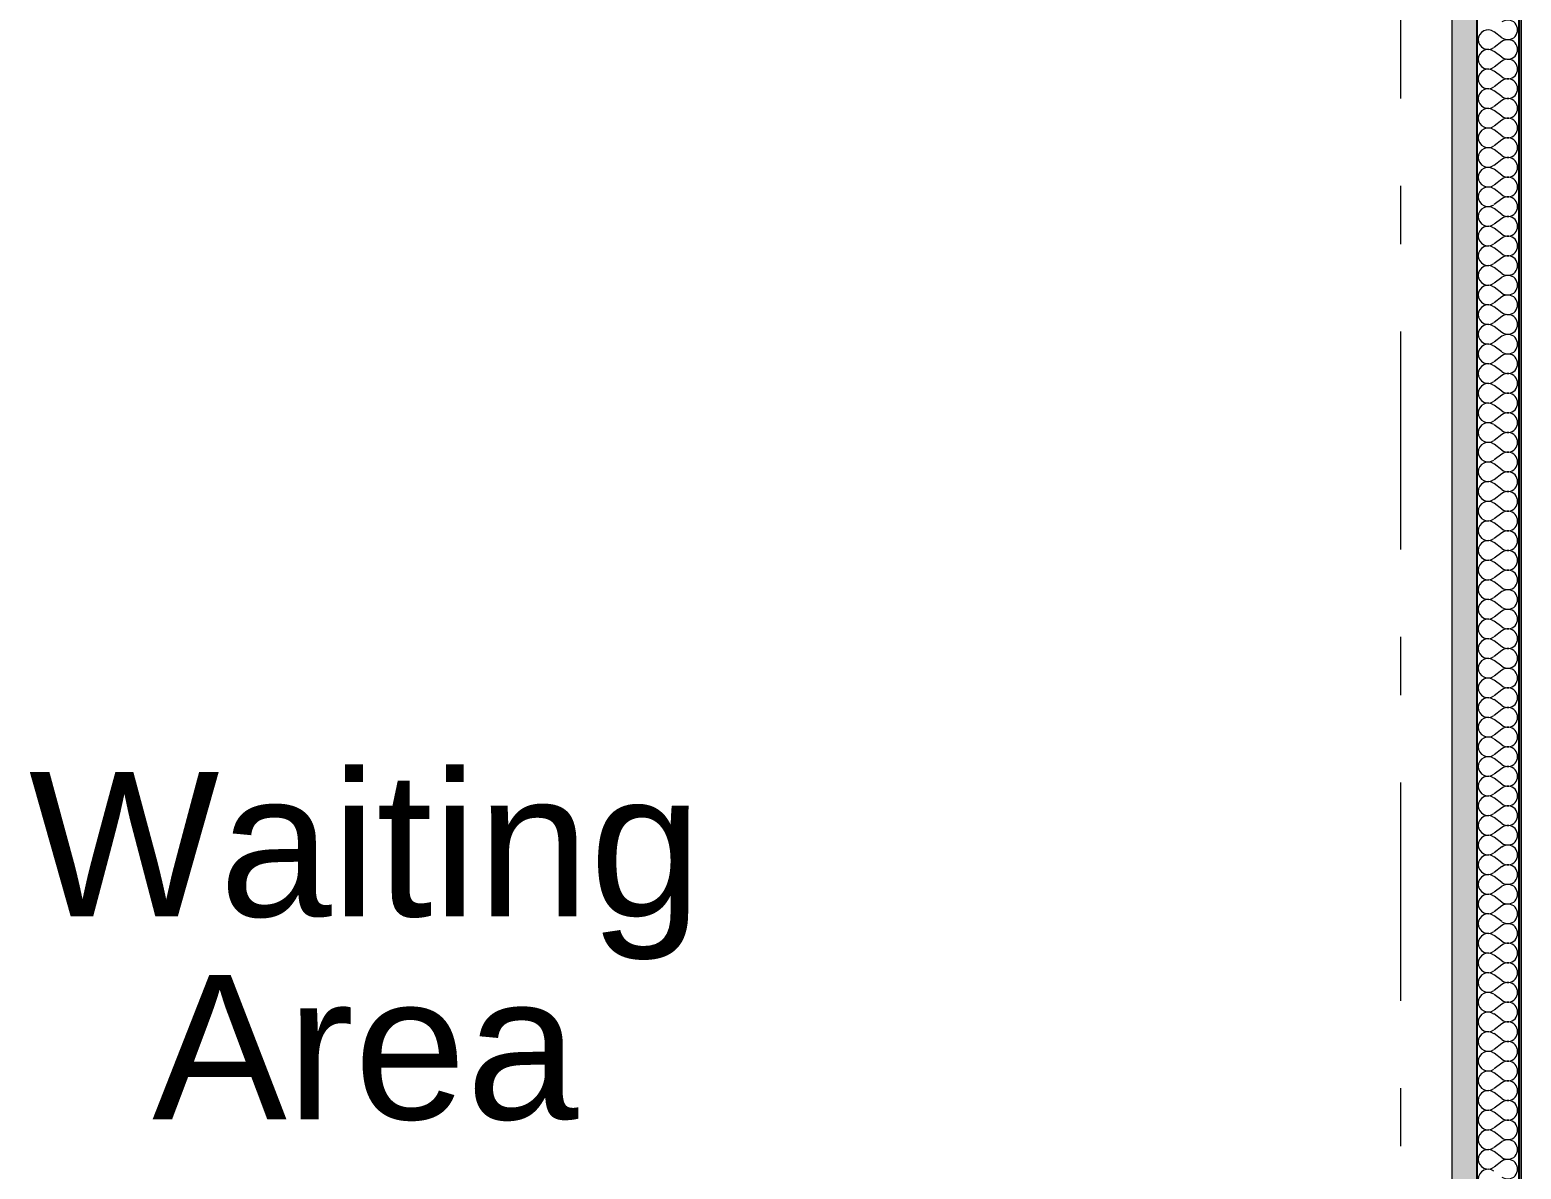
# Model space of a CAD drawing. Header units: millimetres. Extents: x -46868 to 156519, y -87156 to 18123.
# Drawn here: x 120444 to 122251, y -81858 to -80477 of the extents above; entities that cross this region are included whole.
import ezdxf
from ezdxf.enums import TextEntityAlignment as Align

# ---------------------------------------------------------------- set-up
doc = ezdxf.new("R2010")
doc.units = ezdxf.units.MM
doc.header["$MEASUREMENT"] = 0
doc.linetypes.add('Double Dashed', pattern=[546.805537, 264.583325, -105.833328, 70.555556, -105.833328])
doc.linetypes.add('Wipeout_Contour', pattern=[1000, 0, -1000])
for name, color, linetype, lineweight in [('A-95-P_Text_1_50_GA_Pen_No__1', 7, 'Continuous', 13), ('New_A-25-M_Wall_Int_Pen_No__1', 7, 'Continuous', 13), ('New_A-25-M_Wall_Int_Pen_No__150', 7, 'Continuous', 0), ('New_A-25-M_Wall_Int_Pen_No__87', 8, 'Continuous', 20)]:
    doc.layers.add(name, color=color, linetype=linetype, lineweight=lineweight)
doc.layers.add('New_A-15-MG_Structural_Grid_Phase_2', color=7, linetype='Continuous')
doc.layers.add('New_A-25-M_Wall_Int', color=7, linetype='Continuous')
for name, color, linetype, lineweight, true_color in [('New_A-15-MG_Structural_Grid_Phase_2_Pen_No__222', 7, 'Continuous', 13, 0x65af33), ('New_A-25-M_Wall_Int_Pen_No__107', 7, 'Continuous', 15, 0xa6a6a6), ('New_A-25-M_Wall_Int_Pen_No__81', 7, 'Continuous', 20, 0x6a6a6a)]:
    doc.layers.add(name, color=color, linetype=linetype, lineweight=lineweight, true_color=true_color)
doc.styles.add('GENERATED_STYLE_1', font='')
doc.styles.get('GENERATED_STYLE_1').set_extended_font_data('Swis721 BT')

# ---------------------------------------------------------------- blocks, each defined once
blk = doc.blocks.new('*X29', base_point=(84174.4, -82656))
at = {"layer": 'New_A-25-M_Wall_Int_Pen_No__150', "linetype": 'Continuous'}
for p, q in [((122227.2, -80486.8), (122217.7, -80479.6)), ((122227.2, -80491.6), (122217.7, -80498.7)), ((122227.2, -80510.6), (122217.7, -80503.5)), ((122227.2, -80515.4), (122217.7, -80522.5)), ((122227.2, -80534.4), (122217.7, -80527.3)), ((122227.2, -80539.2), (122217.7, -80546.3)), ((122227.2, -80558.2), (122217.7, -80551.1)), ((122227.2, -80563), (122217.7, -80570.1)), ((122227.2, -80582), (122217.7, -80574.9)), ((122227.2, -80586.8), (122217.7, -80593.9)), ((122227.2, -80605.8), (122217.7, -80598.7)), ((122227.2, -80610.6), (122217.7, -80617.8)), ((122227.2, -80629.7), (122217.7, -80622.5)), ((122227.2, -80634.4), (122217.7, -80641.6)), ((122227.2, -80653.5), (122217.7, -80646.3)), ((122227.2, -80658.2), (122217.7, -80665.4)), ((122227.2, -80677.3), (122217.7, -80670.1)), ((122227.2, -80682), (122217.7, -80689.2)), ((122227.2, -80701.1), (122217.7, -80694)), ((122227.2, -80705.9), (122217.7, -80713)), ((122227.2, -80724.9), (122217.7, -80717.8)), ((122227.2, -80729.7), (122217.7, -80736.8)), ((122227.2, -80748.7), (122217.7, -80741.6)), ((122227.2, -80753.5), (122217.7, -80760.6)), ((122227.2, -80772.5), (122217.7, -80765.4)), ((122227.2, -80777.3), (122217.7, -80784.4)), ((122227.2, -80796.3), (122217.7, -80789.2)), ((122227.2, -80801.1), (122217.7, -80808.2)), ((122227.2, -80820.2), (122217.7, -80813)), ((122227.2, -80824.9), (122217.7, -80832.1)), ((122227.2, -80844), (122217.7, -80836.8)), ((122227.2, -80848.7), (122217.7, -80855.9)), ((122227.2, -80867.8), (122217.7, -80860.6)), ((122227.2, -80872.5), (122217.7, -80879.7)), ((122227.2, -80891.6), (122217.7, -80884.4)), ((122227.2, -80896.4), (122217.7, -80903.5)), ((122227.2, -80915.4), (122217.7, -80908.3)), ((122227.2, -80920.2), (122217.7, -80927.3)), ((122227.2, -80939.2), (122217.7, -80932.1)), ((122227.2, -80944), (122217.7, -80951.1)), ((122227.2, -80963), (122217.7, -80955.9)), ((122227.2, -80967.8), (122217.7, -80974.9)), ((122227.2, -80986.8), (122217.7, -80979.7)), ((122227.2, -80991.6), (122217.7, -80998.7)), ((122227.2, -81010.6), (122217.7, -81003.5)), ((122227.2, -81015.4), (122217.7, -81022.6)), ((122227.2, -81034.5), (122217.7, -81027.3)), ((122227.2, -81039.2), (122217.7, -81046.4)), ((122227.2, -81058.3), (122217.7, -81051.1)), ((122227.2, -81063), (122217.7, -81070.2)), ((122227.2, -81082.1), (122217.7, -81074.9)), ((122227.2, -81086.8), (122217.7, -81094)), ((122227.2, -81105.9), (122217.7, -81098.8)), ((122227.2, -81110.7), (122217.7, -81117.8)), ((122227.2, -81129.7), (122217.7, -81122.6)), ((122227.2, -81134.5), (122217.7, -81141.6)), ((122227.2, -81153.5), (122217.7, -81146.4)), ((122227.2, -81158.3), (122217.7, -81165.4)), ((122227.2, -81177.3), (122217.7, -81170.2)), ((122227.2, -81182.1), (122217.7, -81189.2)), ((122227.2, -81201.1), (122217.7, -81194)), ((122227.2, -81205.9), (122217.7, -81213)), ((122227.2, -81225), (122217.7, -81217.8)), ((122227.2, -81229.7), (122217.7, -81236.9)), ((122227.2, -81248.8), (122217.7, -81241.6)), ((122227.2, -81253.5), (122217.7, -81260.7)), ((122227.2, -81272.6), (122217.7, -81265.4)), ((122227.2, -81277.3), (122217.7, -81284.5)), ((122227.2, -81296.4), (122217.7, -81289.2)), ((122227.2, -81301.2), (122217.7, -81308.3)), ((122227.2, -81320.2), (122217.7, -81313.1)), ((122227.2, -81325), (122217.7, -81332.1)), ((122227.2, -81344), (122217.7, -81336.9)), ((122227.2, -81348.8), (122217.7, -81355.9)), ((122227.2, -81367.8), (122217.7, -81360.7)), ((122227.2, -81372.6), (122217.7, -81379.7)), ((122227.2, -81391.6), (122217.7, -81384.5)), ((122227.2, -81396.4), (122217.7, -81403.5)), ((122227.2, -81415.4), (122217.7, -81408.3)), ((122227.2, -81420.2), (122217.7, -81427.4)), ((122227.2, -81439.3), (122217.7, -81432.1)), ((122227.2, -81444), (122217.7, -81451.2)), ((122227.2, -81463.1), (122217.7, -81455.9)), ((122227.2, -81467.8), (122217.7, -81475)), ((122227.2, -81486.9), (122217.7, -81479.7)), ((122227.2, -81491.6), (122217.7, -81498.8)), ((122227.2, -81510.7), (122217.7, -81503.5)), ((122227.2, -81515.5), (122217.7, -81522.6)), ((122227.2, -81534.5), (122217.7, -81527.4)), ((122227.2, -81539.3), (122217.7, -81546.4)), ((122227.2, -81558.3), (122217.7, -81551.2)), ((122227.2, -81563.1), (122217.7, -81570.2)), ((122227.2, -81582.1), (122217.7, -81575)), ((122227.2, -81586.9), (122217.7, -81594)), ((122227.2, -81605.9), (122217.7, -81598.8)), ((122227.2, -81610.7), (122217.7, -81617.8)), ((122227.2, -81629.8), (122217.7, -81622.6)), ((122227.2, -81634.5), (122217.7, -81641.7)), ((122227.2, -81653.6), (122217.7, -81646.4)), ((122227.2, -81658.3), (122217.7, -81665.5)), ((122227.2, -81677.4), (122217.7, -81670.2)), ((122227.2, -81682.1), (122217.7, -81689.3)), ((122227.2, -81701.2), (122217.7, -81694)), ((122227.2, -81705.9), (122217.7, -81713.1)), ((122227.2, -81725), (122217.7, -81717.9)), ((122227.2, -81729.8), (122217.7, -81736.9)), ((122227.2, -81748.8), (122217.7, -81741.7)), ((122227.2, -81753.6), (122217.7, -81760.7)), ((122227.2, -81772.6), (122217.7, -81765.5)), ((122227.2, -81777.4), (122217.7, -81784.5)), ((122227.2, -81796.4), (122217.7, -81789.3)), ((122227.2, -81801.2), (122217.7, -81808.3)), ((122227.2, -81820.2), (122217.7, -81813.1)), ((122227.2, -81825), (122217.7, -81832.2)), ((122227.2, -81844.1), (122217.7, -81836.9)), ((122227.2, -81848.8), (122217.7, -81856))]:
    blk.add_line(p, q, dxfattribs=at)
for centre, start, end in [((122234.4, -80477.3), 233.1301, 126.8699), ((122210.5, -80489.2), 53.1301, 180), ((122210.5, -80489.2), 180, 306.8699), ((122210.5, -80513), 53.1301, 180), ((122234.4, -80501.1), 233.1301, 126.8699), ((122210.5, -80513), 180, 306.8699), ((122234.4, -80524.9), 233.1301, 126.8699), ((122210.5, -80536.8), 53.1301, 180), ((122210.5, -80536.8), 180, 306.8699), ((122234.4, -80548.7), 233.1301, 126.8699), ((122210.5, -80560.6), 53.1301, 180), ((122210.5, -80560.6), 180, 306.8699), ((122210.5, -80584.4), 53.1301, 180), ((122234.4, -80572.5), 233.1301, 126.8699), ((122210.5, -80584.4), 180, 306.8699), ((122234.4, -80596.3), 233.1301, 126.8699), ((122210.5, -80608.2), 53.1301, 180), ((122210.5, -80608.2), 180, 306.8699), ((122234.4, -80620.1), 233.1301, 126.8699), ((122210.5, -80632), 53.1301, 180), ((122210.5, -80632), 180, 306.8699), ((122210.5, -80655.9), 53.1301, 180), ((122234.4, -80643.9), 233.1301, 126.8699), ((122210.5, -80655.9), 180, 306.8699), ((122234.4, -80667.8), 233.1301, 126.8699), ((122210.5, -80679.7), 53.1301, 180), ((122210.5, -80679.7), 180, 306.8699), ((122234.4, -80691.6), 233.1301, 126.8699), ((122210.5, -80703.5), 53.1301, 180), ((122210.5, -80703.5), 180, 306.8699), ((122210.5, -80727.3), 53.1301, 180), ((122234.4, -80715.4), 233.1301, 126.8699), ((122210.5, -80727.3), 180, 306.8699), ((122210.5, -80751.1), 53.1301, 180), ((122234.4, -80739.2), 233.1301, 126.8699), ((122210.5, -80751.1), 180, 306.8699), ((122234.4, -80763), 233.1301, 126.8699), ((122210.5, -80774.9), 53.1301, 180), ((122210.5, -80774.9), 180, 306.8699), ((122234.4, -80786.8), 233.1301, 126.8699), ((122210.5, -80798.7), 53.1301, 180), ((122210.5, -80798.7), 180, 306.8699), ((122210.5, -80822.5), 53.1301, 180), ((122234.4, -80810.6), 233.1301, 126.8699), ((122210.5, -80822.5), 180, 306.8699), ((122234.4, -80834.4), 233.1301, 126.8699), ((122210.5, -80846.3), 53.1301, 180), ((122210.5, -80846.3), 180, 306.8699), ((122234.4, -80858.3), 233.1301, 126.8699), ((122210.5, -80870.2), 53.1301, 180), ((122210.5, -80870.2), 180, 306.8699), ((122210.5, -80894), 53.1301, 180), ((122234.4, -80882.1), 233.1301, 126.8699), ((122210.5, -80894), 180, 306.8699), ((122234.4, -80905.9), 233.1301, 126.8699), ((122210.5, -80917.8), 53.1301, 180), ((122210.5, -80917.8), 180, 306.8699), ((122234.4, -80929.7), 233.1301, 126.8699), ((122210.5, -80941.6), 53.1301, 180), ((122210.5, -80941.6), 180, 306.8699), ((122210.5, -80965.4), 53.1301, 180), ((122234.4, -80953.5), 233.1301, 126.8699), ((122210.5, -80965.4), 180, 306.8699), ((122234.4, -80977.3), 233.1301, 126.8699), ((122210.5, -80989.2), 53.1301, 180), ((122210.5, -80989.2), 180, 306.8699), ((122234.4, -81001.1), 233.1301, 126.8699), ((122210.5, -81013), 53.1301, 180), ((122210.5, -81013), 180, 306.8699), ((122210.5, -81036.8), 53.1301, 180), ((122234.4, -81024.9), 233.1301, 126.8699), ((122210.5, -81036.8), 180, 306.8699), ((122234.4, -81048.7), 233.1301, 126.8699), ((122210.5, -81060.7), 53.1301, 180), ((122210.5, -81060.7), 180, 306.8699), ((122234.4, -81072.6), 233.1301, 126.8699), ((122210.5, -81084.5), 53.1301, 180), ((122210.5, -81084.5), 180, 306.8699), ((122210.5, -81108.3), 53.1301, 180), ((122234.4, -81096.4), 233.1301, 126.8699), ((122210.5, -81108.3), 180, 306.8699), ((122234.4, -81120.2), 233.1301, 126.8699), ((122210.5, -81132.1), 53.1301, 180), ((122210.5, -81132.1), 180, 306.8699), ((122234.4, -81144), 233.1301, 126.8699), ((122210.5, -81155.9), 53.1301, 180), ((122210.5, -81155.9), 180, 306.8699), ((122210.5, -81179.7), 53.1301, 180), ((122234.4, -81167.8), 233.1301, 126.8699), ((122210.5, -81179.7), 180, 306.8699), ((122234.4, -81191.6), 233.1301, 126.8699), ((122210.5, -81203.5), 53.1301, 180), ((122210.5, -81203.5), 180, 306.8699), ((122234.4, -81215.4), 233.1301, 126.8699), ((122210.5, -81227.3), 53.1301, 180), ((122210.5, -81227.3), 180, 306.8699), ((122210.5, -81251.1), 53.1301, 180), ((122234.4, -81239.2), 233.1301, 126.8699), ((122210.5, -81251.1), 180, 306.8699), ((122210.5, -81275), 53.1301, 180), ((122234.4, -81263.1), 233.1301, 126.8699), ((122210.5, -81275), 180, 306.8699), ((122234.4, -81286.9), 233.1301, 126.8699), ((122210.5, -81298.8), 53.1301, 180), ((122210.5, -81298.8), 180, 306.8699), ((122234.4, -81310.7), 233.1301, 126.8699), ((122210.5, -81322.6), 53.1301, 180), ((122210.5, -81322.6), 180, 306.8699), ((122210.5, -81346.4), 53.1301, 180), ((122234.4, -81334.5), 233.1301, 126.8699), ((122210.5, -81346.4), 180, 306.8699), ((122234.4, -81358.3), 233.1301, 126.8699), ((122210.5, -81370.2), 53.1301, 180), ((122210.5, -81370.2), 180, 306.8699), ((122234.4, -81382.1), 233.1301, 126.8699), ((122210.5, -81394), 53.1301, 180), ((122210.5, -81394), 180, 306.8699), ((122210.5, -81417.8), 53.1301, 180), ((122234.4, -81405.9), 233.1301, 126.8699), ((122210.5, -81417.8), 180, 306.8699), ((122234.4, -81429.7), 233.1301, 126.8699), ((122210.5, -81441.6), 53.1301, 180), ((122210.5, -81441.6), 180, 306.8699), ((122234.4, -81453.5), 233.1301, 126.8699), ((122210.5, -81465.5), 53.1301, 180), ((122210.5, -81465.5), 180, 306.8699), ((122210.5, -81489.3), 53.1301, 180), ((122234.4, -81477.4), 233.1301, 126.8699), ((122210.5, -81489.3), 180, 306.8699), ((122234.4, -81501.2), 233.1301, 126.8699), ((122210.5, -81513.1), 53.1301, 180), ((122210.5, -81513.1), 180, 306.8699), ((122234.4, -81525), 233.1301, 126.8699), ((122210.5, -81536.9), 53.1301, 180), ((122210.5, -81536.9), 180, 306.8699), ((122210.5, -81560.7), 53.1301, 180), ((122234.4, -81548.8), 233.1301, 126.8699), ((122210.5, -81560.7), 180, 306.8699), ((122234.4, -81572.6), 233.1301, 126.8699), ((122210.5, -81584.5), 53.1301, 180), ((122210.5, -81584.5), 180, 306.8699), ((122234.4, -81596.4), 233.1301, 126.8699), ((122210.5, -81608.3), 53.1301, 180), ((122210.5, -81608.3), 180, 306.8699), ((122210.5, -81632.1), 53.1301, 180), ((122234.4, -81620.2), 233.1301, 126.8699), ((122210.5, -81632.1), 180, 306.8699), ((122234.4, -81644), 233.1301, 126.8699), ((122210.5, -81655.9), 53.1301, 180), ((122210.5, -81655.9), 180, 306.8699), ((122234.4, -81667.9), 233.1301, 126.8699), ((122210.5, -81679.8), 53.1301, 180), ((122210.5, -81679.8), 180, 306.8699), ((122210.5, -81703.6), 53.1301, 180), ((122234.4, -81691.7), 233.1301, 126.8699), ((122210.5, -81703.6), 180, 306.8699), ((122234.4, -81715.5), 233.1301, 126.8699), ((122210.5, -81727.4), 53.1301, 180), ((122210.5, -81727.4), 180, 306.8699), ((122234.4, -81739.3), 233.1301, 126.8699), ((122210.5, -81751.2), 53.1301, 180), ((122210.5, -81751.2), 180, 306.8699), ((122210.5, -81775), 53.1301, 180), ((122234.4, -81763.1), 233.1301, 126.8699), ((122210.5, -81775), 180, 306.8699), ((122210.5, -81798.8), 53.1301, 180), ((122234.4, -81786.9), 233.1301, 126.8699), ((122210.5, -81798.8), 180, 306.8699), ((122234.4, -81810.7), 233.1301, 126.8699), ((122210.5, -81822.6), 53.1301, 180), ((122210.5, -81822.6), 180, 306.8699), ((122234.4, -81834.5), 233.1301, 126.8699), ((122210.5, -81846.4), 53.1301, 180), ((122210.5, -81846.4), 180, 306.8699), ((122210.5, -81870.3), 53.1301, 180), ((122234.4, -81858.3), 233.1301, 126.8699)]:
    blk.add_arc(centre, 11.9, start, end, dxfattribs=at)
blk = doc.blocks.new('Section Elem_3_1', base_point=(84174.4, -82656))
at = {"color": 254, "linetype": 'Wipeout_Contour', "lineweight": 0, "ltscale": 1709175.96937668}
blk.add_wipeout([(122248.5, -70688), (122248.5, -82656), (122250.6, -82656), (122250.6, -71358.6), (122248.7, -71358.6), (122248.7, -71347.7), (122250.4, -71347.7), (122250.4, -70966.9), (122248.7, -70966.9), (122248.7, -70956), (122250.6, -70956), (122250.6, -70688)], dxfattribs=at).dxf.layer = 'New_A-25-M_Wall_Int'
at = {"color": 254, "linetype": 'Wipeout_Contour', "lineweight": 0, "ltscale": 577937.175858}
blk.add_wipeout([(122162.3, -71358.6), (122155, -71358.6), (122155, -82656), (122162.3, -82656)], dxfattribs=at).dxf.layer = 'New_A-25-M_Wall_Int'
at = {"layer": 'New_A-25-M_Wall_Int_Pen_No__81', "linetype": 'Continuous', "lineweight": 0, "true_color": 0x353535}
blk.add_hatch(color=250, dxfattribs=at).paths.add_polyline_path([(122247.5, -70688), (122247.5, -82656), (122248.5, -82656), (122248.5, -70688)])
at = {"color": 254, "linetype": 'Wipeout_Contour', "lineweight": 0, "ltscale": 577956.501977}
blk.add_wipeout([(122162.3, -71358.6), (122162.3, -82656), (122166.4, -82656), (122166.4, -71358.6)], dxfattribs=at).dxf.layer = 'New_A-25-M_Wall_Int'
at = {"layer": 'New_A-25-M_Wall_Int_Pen_No__107', "linetype": 'Continuous'}
blk.add_hatch(color=256, dxfattribs=at).paths.add_polyline_path([(122166.4, -70688), (122166.4, -82656), (122181.4, -82656), (122181.4, -70688)])
at = {"layer": 'New_A-25-M_Wall_Int_Pen_No__1', "linetype": 'Continuous'}
blk.add_line((122166.4, -70688), (122166.4, -82656), dxfattribs=at)
at = {"color": 254, "linetype": 'Wipeout_Contour', "lineweight": 0, "ltscale": 577479.152142}
blk.add_wipeout([(122247.5, -70688), (122197.4, -70688), (122197.4, -82656), (122247.5, -82656)], dxfattribs=at).dxf.layer = 'New_A-25-M_Wall_Int'
at = {"layer": 'New_A-25-M_Wall_Int_Pen_No__107', "linetype": 'Continuous'}
blk.add_hatch(color=256, dxfattribs=at).paths.add_polyline_path([(122196.4, -70688), (122181.4, -70688), (122181.4, -82656), (122196.4, -82656)])
at = {"layer": 'New_A-25-M_Wall_Int_Pen_No__81', "linetype": 'Continuous', "lineweight": 0, "true_color": 0x353535}
blk.add_hatch(color=250, dxfattribs=at).paths.add_polyline_path([(122197.4, -70688), (122196.4, -70688), (122196.4, -82656), (122197.4, -82656)])
at = {"layer": 'New_A-25-M_Wall_Int_Pen_No__1', "linetype": 'Continuous'}
for p, q in [((122196.4, -70688), (122196.4, -82656)), ((122197.4, -70688), (122197.4, -82656)), ((122247.5, -70688), (122247.5, -82656)), ((122248.5, -70688), (122248.5, -82656))]:
    blk.add_line(p, q, dxfattribs=at)
at = {"layer": 'New_A-25-M_Wall_Int_Pen_No__87', "linetype": 'Continuous'}
blk.add_line((122250.6, -71358.6), (122250.6, -82656), dxfattribs=at)
at = {"layer": 'New_A-25-M_Wall_Int', "lineweight": 0}
blk.add_blockref('*X29', (84174.4, -82656), dxfattribs=at)
blk = doc.blocks.new('Standard grid marker[4]_1', base_point=(122104.6, -61251.4))
at = {"layer": 'New_A-15-MG_Structural_Grid_Phase_2_Pen_No__222', "linetype": 'Double Dashed'}
blk.add_line((122104.6, -62251.4), (122104.6, -85656), dxfattribs=at)
at = {"layer": 'New_A-15-MG_Structural_Grid_Phase_2_Pen_No__222', "style": 'GENERATED_STYLE_1'}
for tag, p in [('AC_MarkerText_1_0', (122104.6, -60984.4)), ('AC_MarkerText_1_1', (122104.6, -86889))]:
    blk.add_attdef(tag, text='', height=175, rotation=360, dxfattribs=at).set_placement(p, align=Align.MIDDLE_CENTER)

msp = doc.modelspace()

# ---------------------------------------------------------------- block references
at = {"layer": 'New_A-25-M_Wall_Int', "lineweight": 0}
msp.add_blockref('Section Elem_3_1', (84174.4, -82656), dxfattribs=at)

# ---------------------------------------------------------------- texts
at = {"layer": 'A-95-P_Text_1_50_GA_Pen_No__1', "linetype": 'Continuous', "insert": (120850.4, -81377), "char_height": 175, "attachment_point": 2, "line_spacing_factor": 0.842617, "style": 'GENERATED_STYLE_1'}
msp.add_mtext('\\A1;{\\fSwis721 BT|b0|i0|c0|p34;Waiting\\P\\fSwis721 BT|b0|i0|c0|p34;Area}', dxfattribs=at)

# ---------------------------------------------------------------- next in the draw order: block references
at = {"layer": 'New_A-15-MG_Structural_Grid_Phase_2', "color": 8, "linetype": 'Continuous', "lineweight": 15}
msp.add_blockref('Standard grid marker[4]_1', (122104.6, -61251.4), dxfattribs=at)

doc.saveas('drawing.dxf')
